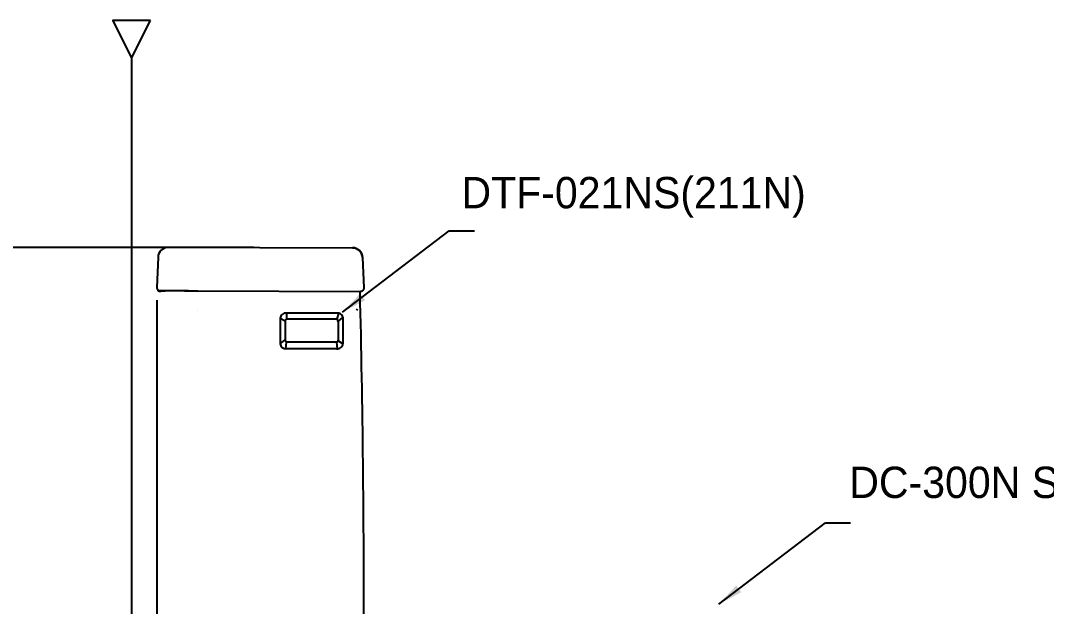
# Model space of a CAD drawing. Extents: x 65957 to 68383, y 58274 to 61705.
# Drawn here: x 66451 to 67269, y 59606 to 60074 of the extents above; entities that cross this region are included whole.
import ezdxf

# ---------------------------------------------------------------- set-up
doc = ezdxf.new("R2010")
doc.units = 0
doc.header["$MEASUREMENT"] = 0
doc.layers.get('0').update_dxf_attribs({"linetype": 'CONTINUOUS'})
doc.layers.get('Defpoints').update_dxf_attribs({"linetype": 'CONTINUOUS'})
doc.layers.add('AM_6', color=2, linetype='CONTINUOUS', lineweight=30)
for name, color, linetype in [('Dim', 4, 'CONTINUOUS'), ('FAUCET', 4, 'CONTINUOUS'), ('MAIN', 7, 'CONTINUOUS')]:
    doc.layers.add(name, color=color, linetype=linetype)
doc.styles.add('h', font='', dxfattribs={"height": 30})
doc.styles.get("Standard").update_dxf_attribs({"font": 'txt.shx', "bigfont": 'ghs.shx'})
doc.styles.get('h').set_extended_font_data('Haansoft Batang')
doc.dimstyles.new('SERIM', dxfattribs={"dimscale": 10, "dimtxt": 3, "dimasz": 2, "dimexe": 1, "dimexo": 1.5, "dimgap": 1, "dimtad": 1, "dimtoh": 1, "dimdec": 0, "dimdsep": 46, "dimtxsty": 'h', "dimcen": -0.3, "dimclrt": 2, "dimadec": 0, "dimazin": 0, "dimtfac": 1, "dimtdec": 0, "dimtmove": 1, "dimatfit": 3, "dimfxl": 0, "dimtolj": 1, "dimtzin": 0, "dimarcsym": 0})
doc.dimstyles.get("Standard").update_dxf_attribs({"dimtxt": 0.18, "dimasz": 0.18, "dimexe": 0.18, "dimexo": 0.0625, "dimgap": 0.09, "dimtad": 0, "dimtih": 1, "dimtoh": 1, "dimdec": 4, "dimzin": 0, "dimdsep": 46, "dimtxsty": 'Standard', "dimcen": 0.09, "dimadec": 0, "dimazin": 0, "dimtfac": 1, "dimtdec": 4, "dimtofl": 0, "dimtmove": 0, "dimatfit": 0, "dimfxl": 0, "dimtolj": 1, "dimtzin": 0, "dimarcsym": 0})

# ---------------------------------------------------------------- blocks, each defined once
blk = doc.blocks.new('*D11')
at = {"layer": 'Defpoints', "color": 0}
for p in [(66647.52, 59892.53), (66425.28, 59152.53), (66540.03, 59152.53)]:
    blk.add_point(p, dxfattribs=at)
at = {"layer": 'Dim', "color": 0, "lineweight": -2}
for p, q in [((66637.52, 59892.53), (66396.48, 59892.53)), ((66425.28, 59863.73), (66425.28, 59549.73)), ((66425.28, 59181.33), (66425.28, 59495.33)), ((66530.03, 59152.53), (66396.48, 59152.53))]:
    blk.add_line(p, q, dxfattribs=at)
at = {"layer": 'Dim', "color": 0}
for points in [[(66420.48, 59863.73), (66430.08, 59863.73), (66425.28, 59892.53)], [(66420.48, 59181.33), (66430.08, 59181.33), (66425.28, 59152.53)]]:
    blk.add_solid(points, dxfattribs=at)
at = {"layer": 'Dim', "color": 0, "insert": (66425.28, 59522.53), "char_height": 35.2, "attachment_point": 5}
blk.add_mtext('\\A1;740', dxfattribs=at)
blk = doc.blocks.new('*D13')
at = {"layer": 'Defpoints', "color": 0}
for p in [(66560.04, 59860.68), (66840.03, 59115.8), (66840.03, 59086.14)]:
    blk.add_point(p, dxfattribs=at)
at = {"layer": 'MAIN', "color": 0, "lineweight": -2}
for p, q in [((66560.04, 59850.68), (66560.04, 59057.34)), ((66840.03, 59105.8), (66840.03, 59057.34)), ((66588.84, 59086.14), (66646.43, 59086.14)), ((66811.23, 59086.14), (66753.63, 59086.14))]:
    blk.add_line(p, q, dxfattribs=at)
at = {"layer": 'MAIN', "color": 0}
for points in [[(66588.84, 59090.94), (66588.84, 59081.34), (66560.04, 59086.14)], [(66811.23, 59090.94), (66811.23, 59081.34), (66840.03, 59086.14)]]:
    blk.add_solid(points, dxfattribs=at)
at = {"layer": 'MAIN', "color": 0, "insert": (66700.03, 59086.14), "char_height": 35.2, "attachment_point": 5}
blk.add_mtext('\\A1;280', dxfattribs=at)

msp = doc.modelspace()

# ---------------------------------------------------------------- linework, layer by layer
for p, q in [((66663.4, 59840.26), (66663.4, 59835.38)), ((66705.01, 59840.27), (66703.51, 59835.38)), ((66658.4, 59836.16), (66662.38, 59834)), ((66708.4, 59837.05), (66704.51, 59833.85)), ((66658.4, 59815.79), (66662.36, 59818.9)), ((66662.88, 59811.83), (66663.51, 59816.99)), ((66704.02, 59811.82), (66703.51, 59816.99)), ((66708.4, 59815.7), (66704.51, 59818.19))]:
    msp.add_line(p, q)
for centre, radius, start, end in [((66663.81, 59833.99), 1.43, 101.78582, 186.20456), ((66702.58, 59833.68), 1.94, 354.95476, 61.29037), ((66664.52, 59818.9), 2.16, 172.07357, 242.28315), ((66702.96, 59818.47), 1.58, 290.63274, 10.2856)]:
    msp.add_arc(centre, radius, start, end)
at = {"layer": 'FAUCET', "color": 0}
for p, q in [((66703.4, 59840.26), (66663.4, 59840.26)), ((66658.4, 59836.16), (66658.4, 59815.79)), ((66662.38, 59834), (66662.38, 59818.6)), ((66703.51, 59835.38), (66663.51, 59835.38)), ((66704.51, 59833.85), (66704.51, 59818.19)), ((66708.4, 59837.05), (66708.4, 59815.7)), ((66703.51, 59816.99), (66663.51, 59816.99)), ((66703.4, 59811.86), (66663.4, 59811.86))]:
    msp.add_line(p, q, dxfattribs=at)
for centre, radius, start, end in [((66662.88, 59835.78), 4.5, 83.44747, 175.19939), ((66704.23, 59836.05), 4.29, 13.46594, 101.18354), ((66662.88, 59816.35), 4.52, 187.13688, 276.58305), ((66704.02, 59816.23), 4.41, 261.88235, 353.17903)]:
    msp.add_arc(centre, radius, start, end, dxfattribs=at)
at = {"layer": 'MAIN'}
for p, q in [((66568.38, 59892.72), (66716.05, 59892.33)), ((66560.43, 59858.51), (66593.03, 59857.64)), ((66592.63, 59842.65), (66592.63, 59842.65))]:
    msp.add_line(p, q, dxfattribs=at)
at = {"layer": 'MAIN', "color": 0}
msp.add_line((66719.03, 59843.65), (66720.03, 59842.65), dxfattribs=at)
msp.add_lwpolyline([(66555.03, 60073.63), (66525.03, 60073.63), (66540.03, 60043.63), (66555.03, 60073.63)], dxfattribs=at)
at = {"layer": 'MAIN', "color": 7}
msp.add_lwpolyline([(66540.03, 60043.63), (66540.03, 59152.53), (68027.08, 59152.53)], dxfattribs=at)
at = {"layer": 'MAIN', "color": 0}
for points in [[(66568.38, 59892.53, 0.378501), (66561.04, 59884.89), (66560.04, 59860.68, 0.426411), (66563.03, 59857.56)], [(66716.05, 59892.33, -0.402116), (66724.04, 59884.66, 0.402116), (66716.05, 59892.33)], [(66724.04, 59884.66), (66725.04, 59860.46, -0.426411), (66722.05, 59857.33)], [(66707.54, 59560.53), (66717.03, 59560.53, 0.414214), (66725.03, 59568.53), (66725.03, 59583.53, 0.006818), (66722.05, 59857.33), (66592.73, 59857.65, 0.027066), (66563.03, 59857.56)]]:
    msp.add_lwpolyline(points, format="xyb", dxfattribs=at)

# ---------------------------------------------------------------- texts
at = {"layer": 'AM_6', "color": 0, "char_height": 25, "attachment_point": 4, "style": 'h'}
for s, insert in [('{\\fGulim|b0|i0|c129|p50;DTF-021NS(211N)}', (66802.89, 59932.58)), ('{\\fGulim|b0|i0|c129|p50;DC-300N SEAT}', (67111.98, 59705.09))]:
    msp.add_mtext(s, dxfattribs=dict(at, insert=insert))

# ---------------------------------------------------------------- dimensions: what is measured, and where the dimension line sits
at = {"layer": 'Dim', "color": 0}
dim = msp.add_linear_dim(base=(66425.28, 59152.53), p1=(66647.52, 59892.53), p2=(66540.03, 59152.53), angle=270, dimstyle='Standard', override={"dimscale": 160, "dimtxt": 0.22, "dimgap": 0.06, "dimdec": 0}, dxfattribs=at)
dim.commit()
dim.dimension.update_dxf_attribs({"geometry": '*D11', "text_midpoint": (66425.28, 59522.53)})
at = {"layer": 'MAIN'}
dim = msp.add_linear_dim(base=(66840.03, 59086.14), p1=(66560.04, 59860.68), p2=(66840.03, 59115.8), dimstyle='Standard', override={"dimscale": 160, "dimtxt": 0.22, "dimgap": 0.06, "dimdec": 0}, dxfattribs=at)
dim.commit()
dim.dimension.update_dxf_attribs({"geometry": '*D13', "text_midpoint": (66700.03, 59086.14)})

# ---------------------------------------------------------------- leaders
at = {"layer": 'Dim', "color": 0}
for points in [[(66708.18, 59841), (66793.18, 59905.86), (66813.18, 59905.86)], [(67007.97, 59608.13), (67092.97, 59672.98), (67112.97, 59672.98)]]:
    msp.add_leader(points, dimstyle='SERIM', override={"dimse1": 1}, dxfattribs=at)

doc.saveas('drawing.dxf')
